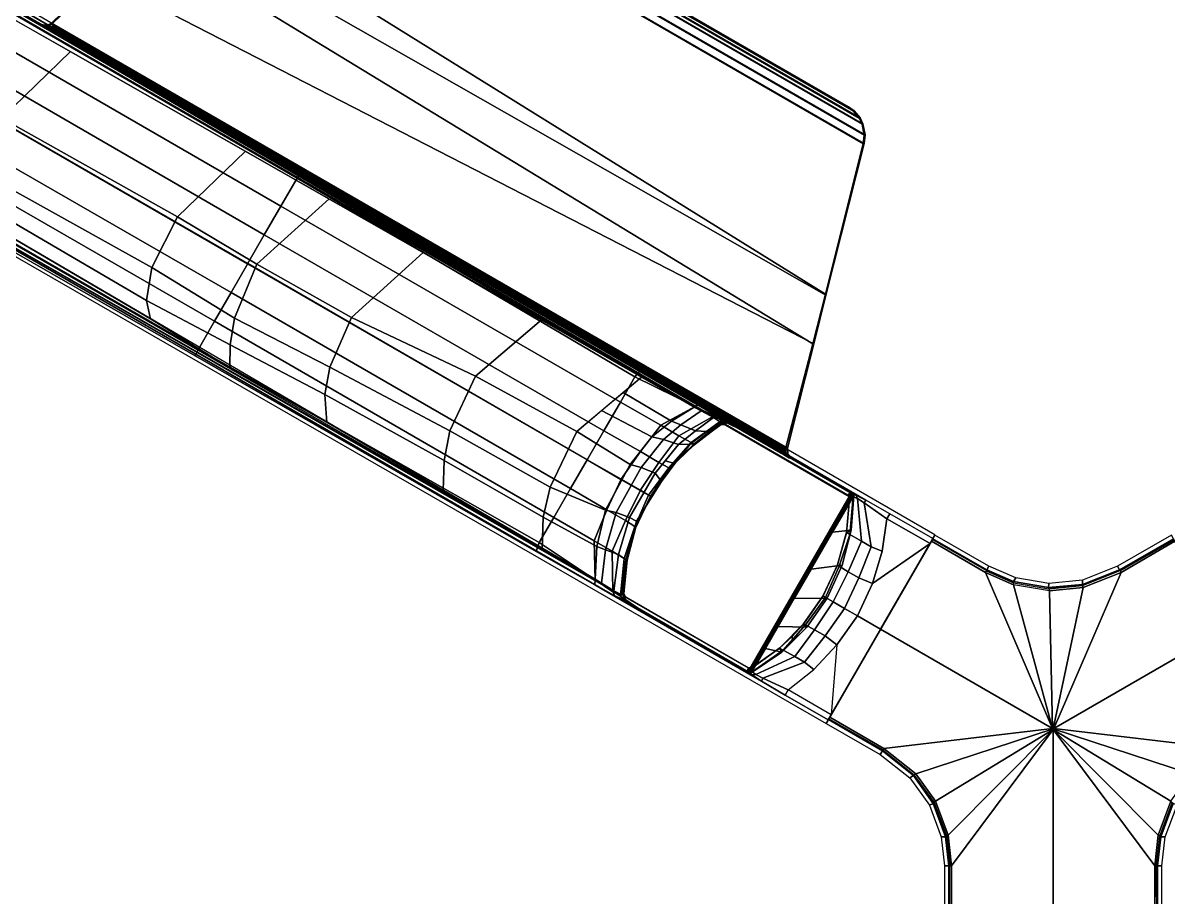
# Model space of a CAD drawing. Header units: millimetres. Extents: x 22804 to 54168, y 19058 to 39187.
# Drawn here: x 47854.3 to 48073.3, y 26272.2 to 26439.3 of the extents above; entities that cross this region are included whole.
import ezdxf

# ---------------------------------------------------------------- set-up
doc = ezdxf.new("R2010")
doc.units = ezdxf.units.MM
doc.header["$LTSCALE"] = 20
for name, color, linetype in [('Furniture', 31, 'Continuous'), ('TABLE-BASE', 6, 'Continuous'), ('TABLE-TOPVEN', 6, 'Continuous')]:
    doc.layers.add(name, color=color, linetype=linetype)

# ---------------------------------------------------------------- blocks, each defined once
blk = doc.blocks.new('table')
at = {"layer": 'TABLE-BASE', "color": 4}
for p, q in [((-42.1494, 9.5598, 25.958), (-42.1529, 9.5501, 25.958)), ((-42.1529, 9.5501, 25.958), (-42.1529, 9.5393, 25.958)), ((-42.1529, 9.5393, 25.958), (-42.1495, 9.5254, 25.958))]:
    blk.add_line(p, q, dxfattribs=at)
for points in [[(-39.7041, 13.2956, 3.9329), (-39.9386, 13.7019, 3.9329), (-40.601, 13.3195, 4.0515), (-39.8533, 12.0245, 4.0515)], [(-40.601, 13.3195, 4.0515), (-41.2633, 12.9371, 3.9329), (-41.0287, 12.5309, 3.9329), (-39.8533, 12.0245, 4.0515)], [(-39.5137, 13.055, 3.9302), (-39.7041, 13.2956, 3.9329), (-39.8533, 12.0245, 4.0515), (-39.851, 12.0205, 4.0515)], [(-39.8463, 12.0205, 4.0515), (-39.3074, 12.9069, 3.9287), (-39.5137, 13.055, 3.9302), (-39.851, 12.0205, 4.0515)], [(-41.2745, 12.9306, 3.9225), (-41.2814, 12.9266, 3.9054), (-41.0467, 12.5201, 3.9054), (-41.0399, 12.5243, 3.9238)], [(-41.2633, 12.9371, 3.9329), (-41.2745, 12.9306, 3.9225), (-41.0399, 12.5243, 3.9238), (-41.0287, 12.5309, 3.9329)], [(-39.0381, 12.8303, 3.9033), (-39.0398, 12.8634, 2.988), (-39.2759, 12.9522, 2.988), (-39.2899, 12.9235, 3.9006)], [(-41.2814, 12.9266, 3.9054), (-41.3092, 12.9106, 2.988), (-41.0745, 12.5041, 2.988), (-41.0467, 12.5201, 3.9054)], [(-39.0511, 12.8104, 3.9311), (-39.0511, 12.8104, 3.9311), (-39.3074, 12.9069, 3.9287), (-39.8463, 12.0205, 4.0515)], [(-39.0511, 12.8104, 3.9311), (-39.0428, 12.8218, 3.9225), (-39.2959, 12.9168, 3.9114), (-39.3074, 12.9069, 3.9287)], [(-39.0428, 12.8218, 3.9225), (-39.0381, 12.8303, 3.9033), (-39.2899, 12.9235, 3.9006), (-39.2959, 12.9168, 3.9114)], [(-38.8204, 12.8062, 3.9054), (-38.8204, 12.8382, 2.988), (-39.0398, 12.8634, 2.988), (-39.0381, 12.8303, 3.9033)], [(-39.8463, 12.0205, 4.0515), (-38.8201, 12.7852, 3.9329), (-39.0511, 12.8104, 3.9311), (-39.8463, 12.0205, 4.0515)], [(-38.351, 12.0205, 4.0515), (-38.351, 12.7853, 3.9329), (-38.8201, 12.7852, 3.9329), (-39.8463, 12.0205, 4.0515)], [(-38.8201, 12.7852, 3.9329), (-38.8202, 12.7982, 3.9238), (-39.0428, 12.8218, 3.9225), (-39.0511, 12.8104, 3.9311)], [(-38.8202, 12.7982, 3.9238), (-38.8204, 12.8062, 3.9054), (-39.0381, 12.8303, 3.9033), (-39.0428, 12.8218, 3.9225)], [(-38.351, 12.8062, 3.9054), (-38.351, 12.8382, 2.988), (-38.8204, 12.8382, 2.988), (-38.8204, 12.8062, 3.9054)], [(-38.351, 12.8001, 3.9225), (-38.351, 12.8062, 3.9054), (-38.8204, 12.8062, 3.9054), (-38.8202, 12.7982, 3.9238)], [(-38.351, 12.7853, 3.9329), (-38.351, 12.8001, 3.9225), (-38.8202, 12.7982, 3.9238), (-38.8201, 12.7852, 3.9329)], [(-41.0467, 12.5203, 3.9054), (-41.0744, 12.5042, 2.988), (-40.9704, 12.2414, 2.988), (-40.9378, 12.2422, 3.9021)], [(-41.0415, 12.5235, 3.9225), (-41.0467, 12.5203, 3.9054), (-40.9378, 12.2422, 3.9021), (-40.9301, 12.2421, 3.9212)], [(-41.0287, 12.531, 3.9329), (-41.0415, 12.5235, 3.9225), (-40.9301, 12.2421, 3.9212), (-40.9155, 12.2458, 3.9302)], [(-39.851, 12.0205, 4.0515), (-39.8533, 12.0245, 4.0515), (-41.0287, 12.531, 3.9329), (-40.9155, 12.2458, 3.9302)], [(-40.9378, 12.2422, 3.9021), (-40.9704, 12.2414, 2.988), (-40.9454, 11.9885, 2.988), (-40.9136, 11.9862, 3.9006)], [(-40.9301, 12.2421, 3.9212), (-40.9378, 12.2422, 3.9021), (-40.9136, 11.9862, 3.9006), (-40.9047, 11.9881, 3.9114)], [(-40.9155, 12.2458, 3.9302), (-40.9301, 12.2421, 3.9212), (-40.9047, 11.9881, 3.9114), (-40.8904, 11.9931, 3.9287)], [(-39.851, 12.0205, 4.0515), (-40.9155, 12.2458, 3.9302), (-40.8904, 11.9931, 3.9287), (-39.8533, 12.0164, 4.0515)], [(-41.0287, 11.51, 3.9329), (-41.2633, 11.1038, 3.9329), (-40.601, 10.7214, 4.0515), (-39.8533, 12.0164, 4.0515)], [(-39.8533, 12.0164, 4.0515), (-40.9351, 11.7228, 3.9311), (-41.0288, 11.5102, 3.9329), (-39.8533, 12.0164, 4.0515)], [(-40.9136, 11.9862, 3.9006), (-40.9454, 11.9885, 2.988), (-40.9866, 11.7396, 2.988), (-40.9588, 11.7216, 3.9033)], [(-40.9047, 11.9881, 3.9114), (-40.9136, 11.9862, 3.9006), (-40.9588, 11.7216, 3.9033), (-40.9491, 11.7214, 3.9225)], [(-39.8533, 12.0164, 4.0515), (-40.8904, 11.9931, 3.9287), (-40.9351, 11.7228, 3.9311)], [(-40.601, 10.7214, 4.0515), (-39.9386, 10.339, 3.9329), (-39.7041, 10.7453, 3.9329), (-39.8533, 12.0164, 4.0515)], [(-39.851, 12.0205, 4.0515), (-39.8533, 12.0164, 4.0515), (-39.7043, 10.7453, 3.9329), (-39.5139, 10.9859, 3.9302)], [(-39.851, 12.0205, 4.0515), (-39.5139, 10.9859, 3.9302), (-39.3075, 11.134, 3.9287), (-39.8463, 12.0205, 4.0515)], [(-39.8463, 12.0205, 4.0515), (-39.0512, 11.2304, 3.9311), (-38.8202, 11.2556, 3.9329), (-39.8463, 12.0205, 4.0515)], [(-39.8463, 12.0205, 4.0515), (-39.3075, 11.134, 3.9287), (-39.0512, 11.2304, 3.9311)], [(-38.8201, 11.2557, 3.9329), (-38.351, 11.2556, 3.9329), (-38.351, 12.0205, 4.0515), (-39.8463, 12.0205, 4.0515)], [(-40.9588, 11.7216, 3.9033), (-40.9866, 11.7396, 2.988), (-41.0745, 11.537, 2.988), (-41.0468, 11.521, 3.9054)], [(-40.9491, 11.7214, 3.9225), (-40.9588, 11.7216, 3.9033), (-41.0468, 11.521, 3.9054), (-41.04, 11.5168, 3.9238)], [(-40.9351, 11.7228, 3.9311), (-40.9491, 11.7214, 3.9225), (-41.04, 11.5168, 3.9238), (-41.0288, 11.5102, 3.9329)], [(-41.0467, 11.5208, 3.9054), (-41.0745, 11.5368, 2.988), (-41.3092, 11.1303, 2.988), (-41.2814, 11.1143, 3.9054)], [(-41.0415, 11.5176, 3.9225), (-41.0467, 11.5208, 3.9054), (-41.2814, 11.1143, 3.9054), (-41.2762, 11.1112, 3.9225)], [(-41.0287, 11.51, 3.9329), (-41.0415, 11.5176, 3.9225), (-41.2762, 11.1112, 3.9225), (-41.2633, 11.1038, 3.9329)], [(-39.3075, 11.134, 3.9287), (-39.296, 11.1241, 3.9114), (-39.0429, 11.219, 3.9225), (-39.0512, 11.2304, 3.9311)], [(-39.296, 11.1241, 3.9114), (-39.29, 11.1173, 3.9006), (-39.0382, 11.2105, 3.9033), (-39.0429, 11.219, 3.9225)], [(-39.29, 11.1173, 3.9006), (-39.276, 11.0886, 2.988), (-39.0399, 11.1774, 2.988), (-39.0382, 11.2105, 3.9033)], [(-39.0512, 11.2304, 3.9311), (-39.0429, 11.219, 3.9225), (-38.8203, 11.2426, 3.9238), (-38.8202, 11.2556, 3.9329)], [(-39.0429, 11.219, 3.9225), (-39.0382, 11.2105, 3.9033), (-38.8205, 11.2346, 3.9054), (-38.8203, 11.2426, 3.9238)], [(-39.0382, 11.2105, 3.9033), (-39.0399, 11.1774, 2.988), (-38.8205, 11.2025, 2.988), (-38.8205, 11.2346, 3.9054)], [(-38.8202, 11.2408, 3.9225), (-38.8204, 11.2347, 3.9054), (-38.351, 11.2347, 3.9054), (-38.351, 11.2408, 3.9225)], [(-38.8204, 11.2347, 3.9054), (-38.8204, 11.2027, 2.988), (-38.351, 11.2027, 2.988), (-38.351, 11.2347, 3.9054)], [(-38.8201, 11.2557, 3.9329), (-38.8202, 11.2408, 3.9225), (-38.351, 11.2408, 3.9225), (-38.351, 11.2556, 3.9329)], [(-41.2814, 11.1143, 3.9054), (-41.3092, 11.1303, 2.988), (-39.8928, 10.3125, 2.988), (-39.9205, 10.3286, 3.9054)], [(-39.5139, 10.9859, 3.9302), (-39.5034, 10.9751, 3.9212), (-39.296, 11.1241, 3.9114), (-39.3075, 11.134, 3.9287)], [(-39.5034, 10.9751, 3.9212), (-39.4996, 10.9683, 3.9021), (-39.29, 11.1173, 3.9006), (-39.296, 11.1241, 3.9114)], [(-41.2452, 11.0934, 3.9392), (-41.2831, 11.1153, 3.8821), (-41.4702, 10.7912, 3.8821), (-41.4323, 10.7694, 3.9391)], [(-41.2452, 11.0934, 3.9392), (-41.4323, 10.7694, 3.9391), (-41.1877, 10.7337, 3.9902), (-40.9452, 10.6594, 4.022)], [(-41.2762, 11.1112, 3.9225), (-41.2814, 11.1143, 3.9054), (-39.9205, 10.3286, 3.9054), (-39.9274, 10.3325, 3.9225)], [(-41.2633, 11.1038, 3.9329), (-41.2762, 11.1112, 3.9225), (-39.9274, 10.3325, 3.9225), (-39.9386, 10.339, 3.9329)], [(-40.601, 10.7214, 4.0515), (-41.2633, 11.1038, 3.9329), (-40.5859, 10.7127, 3.9329), (-40.601, 10.7214, 4.0515)], [(-40.7014, 10.5475, 4.0395), (-40.601, 10.7214, 3.9326), (-41.2452, 11.0934, 3.9392), (-40.9452, 10.6594, 4.022)], [(-39.4996, 10.9683, 3.9021), (-39.4826, 10.9405, 2.988), (-39.276, 11.0886, 2.988), (-39.29, 11.1173, 3.9006)], [(-39.7043, 10.7453, 3.9329), (-39.6913, 10.738, 3.9225), (-39.5034, 10.9751, 3.9212), (-39.5139, 10.9859, 3.9302)], [(-39.6913, 10.738, 3.9225), (-39.686, 10.7351, 3.9054), (-39.4996, 10.9683, 3.9021), (-39.5034, 10.9751, 3.9212)], [(-39.686, 10.7351, 3.9054), (-39.6582, 10.719, 2.988), (-39.4826, 10.9405, 2.988), (-39.4996, 10.9683, 3.9021)], [(-41.5524, 10.5986, 3.999), (-41.4323, 10.7694, 3.9391), (-41.4702, 10.7912, 3.8821), (-41.5714, 10.6114, 3.9476)], [(-41.2216, 10.6508, 4.0744), (-41.1877, 10.7337, 3.9902), (-41.4323, 10.7694, 3.9391), (-41.5524, 10.5986, 3.999)], [(-40.9887, 10.5566, 4.1015), (-40.9452, 10.6594, 4.022), (-41.1877, 10.7337, 3.9902), (-41.2216, 10.6508, 4.0744)], [(-40.601, 10.7214, 3.9326), (-40.7014, 10.5475, 4.0395), (-40.4825, 10.3923, 4.022), (-39.9567, 10.3495, 3.9392)], [(-40.601, 10.7214, 4.0515), (-40.5859, 10.7127, 3.9329), (-39.9386, 10.339, 3.9329), (-40.0375, 10.3961, 3.9506)], [(-39.9386, 10.339, 3.9329), (-39.9274, 10.3325, 3.9225), (-39.6928, 10.7389, 3.9238), (-39.7041, 10.7453, 3.9329)], [(-39.9274, 10.3325, 3.9225), (-39.9205, 10.3286, 3.9054), (-39.6858, 10.7351, 3.9054), (-39.6928, 10.7389, 3.9238)], [(-39.9205, 10.3286, 3.9054), (-39.8928, 10.3125, 2.988), (-39.658, 10.7191, 2.988), (-39.6858, 10.7351, 3.9054)], [(-44.3212, 10.6049, 27.324), (-44.4039, 10.589, 27.324), (-46.8737, 6.3113, 27.324), (-46.8461, 6.2317, 27.324)], [(-46.8064, 6.1779, 27.324), (-44.2548, 10.5974, 27.324), (-44.3212, 10.6049, 27.324), (-46.8461, 6.2317, 27.324)], [(-44.3187, 10.599, 27.0268), (-44.4014, 10.583, 27.0268), (-44.4039, 10.589, 27.324), (-44.3212, 10.6049, 27.324)], [(-44.2523, 10.5914, 27.0268), (-44.3187, 10.599, 27.0268), (-44.3212, 10.6049, 27.324), (-44.2548, 10.5974, 27.324)], [(-41.5714, 10.6114, 3.9476), (-42.2968, 9.3573, 3.9158), (-42.2079, 9.5023, 4.0428), (-41.6105, 10.5344, 4.0784)], [(-41.5836, 10.5476, 4.0852), (-41.5524, 10.5986, 3.999), (-41.5714, 10.6114, 3.9476), (-41.6105, 10.5344, 4.0784)], [(-41.2631, 10.5768, 4.1825), (-41.2216, 10.6508, 4.0744), (-41.5524, 10.5986, 3.999), (-41.5836, 10.5476, 4.0852)], [(-41.0337, 10.4768, 4.2037), (-40.9887, 10.5566, 4.1015), (-41.2216, 10.6508, 4.0744), (-41.2631, 10.5768, 4.1825)], [(-40.7014, 10.5475, 4.0395), (-40.9452, 10.6594, 4.022), (-40.9887, 10.5566, 4.1015), (-40.758, 10.4494, 4.1169)], [(-46.8737, 6.3113, 27.324), (-44.4039, 10.589, 27.324), (-44.4492, 10.5665, 27.324), (-46.8768, 6.3617, 27.324)], [(-44.4492, 10.5665, 27.324), (-44.5013, 10.5227, 27.324), (-46.8649, 6.4288, 27.324), (-46.8768, 6.3617, 27.324)], [(-46.8672, 6.3121, 27.0268), (-46.8704, 6.3625, 27.0268), (-44.4466, 10.5605, 27.0268), (-44.4014, 10.583, 27.0268)], [(-44.4466, 10.5605, 27.0268), (-46.8704, 6.3625, 27.0268), (-46.8585, 6.4296, 27.0268), (-44.4988, 10.5167, 27.0268)], [(-44.3187, 10.599, 27.0268), (-46.8397, 6.2325, 27.0268), (-46.8672, 6.3121, 27.0268), (-44.4014, 10.583, 27.0268)], [(-46.8649, 6.4288, 27.324), (-44.5013, 10.5227, 27.324), (-44.5324, 10.48, 27.324), (-46.8435, 6.477, 27.324)], [(-46.8585, 6.4296, 27.0268), (-46.8371, 6.4778, 27.0268), (-44.5298, 10.474, 27.0268), (-44.4988, 10.5167, 27.0268)], [(-46.8, 6.1787, 27.0268), (-46.8397, 6.2325, 27.0268), (-44.3187, 10.599, 27.0268), (-44.2523, 10.5914, 27.0268)], [(-43.1151, 10.3102, 27.324), (-44.2548, 10.5974, 27.324), (-46.8064, 6.1779, 27.324), (-45.9638, 5.3098, 27.324)], [(-43.1228, 10.3068, 27.0268), (-46.121, 5.4796, 27.0137), (-46.8, 6.1787, 27.0268), (-44.2523, 10.5914, 27.0268)], [(-44.4988, 10.5167, 27.0268), (-44.5298, 10.474, 27.0268), (-44.5324, 10.48, 27.324), (-44.5013, 10.5227, 27.324)], [(-44.4466, 10.5605, 27.0268), (-44.4988, 10.5167, 27.0268), (-44.5013, 10.5227, 27.324), (-44.4492, 10.5665, 27.324)], [(-44.4014, 10.583, 27.0268), (-44.4466, 10.5605, 27.0268), (-44.4492, 10.5665, 27.324), (-44.4039, 10.589, 27.324)], [(-43.1228, 10.3068, 27.0268), (-44.2523, 10.5914, 27.0268), (-44.2548, 10.5974, 27.324), (-43.1151, 10.3102, 27.324)], [(-41.6239, 10.4997, 4.2437), (-41.6105, 10.5344, 4.0784), (-42.2079, 9.5023, 4.0428), (-42.1705, 9.553, 4.2437)], [(-40.2682, 9.7359, 27.3241), (-41.6191, 10.5158, 27.324), (-41.6268, 10.5104, 27.324), (-40.2691, 9.7265, 27.3241)], [(-41.6191, 10.5158, 27.324), (-41.5928, 10.487, 25.294), (-41.606, 10.4778, 25.294), (-41.6268, 10.5104, 27.324)], [(-41.5836, 10.5476, 4.0852), (-41.6105, 10.5344, 4.0784), (-41.6239, 10.4997, 4.2437), (-41.5979, 10.5147, 4.2437)], [(-41.5826, 10.4887, 4.988), (-41.5979, 10.5147, 4.2437), (-41.6239, 10.4997, 4.2437), (-41.6089, 10.4737, 4.988)], [(-40.2719, 9.7485, 27.324), (-41.6063, 10.5189, 27.324), (-41.6191, 10.5158, 27.324), (-40.2682, 9.7359, 27.3241)], [(-41.6063, 10.5189, 27.324), (-41.5825, 10.4887, 25.294), (-41.5928, 10.487, 25.294), (-41.6191, 10.5158, 27.324)], [(-41.6063, 10.5189, 27.324), (-41.3313, 10.3601, 27.324), (-41.3464, 10.5004, 27.324), (-41.6063, 10.5189, 27.324)], [(-41.3464, 10.5004, 27.324), (-41.327, 10.4637, 25.294), (-41.5825, 10.4887, 25.294), (-41.6063, 10.5189, 27.324)], [(-41.3144, 10.4907, 4.3203), (-41.2631, 10.5768, 4.1825), (-41.5836, 10.5476, 4.0852), (-41.5979, 10.5147, 4.2437)], [(-41.3313, 10.4645, 4.988), (-41.3144, 10.4907, 4.3203), (-41.5979, 10.5147, 4.2437), (-41.5826, 10.4887, 4.988)], [(-41.0742, 10.4095, 4.3331), (-41.0337, 10.4768, 4.2037), (-41.2631, 10.5768, 4.1825), (-41.3144, 10.4907, 4.3203)], [(-40.758, 10.4494, 4.1169), (-40.9887, 10.5566, 4.1015), (-41.0337, 10.4768, 4.2037), (-40.8067, 10.3651, 4.2161)], [(-40.758, 10.4494, 4.1169), (-40.5499, 10.3032, 4.1015), (-40.4825, 10.3923, 4.022), (-40.7014, 10.5475, 4.0395)], [(-44.5298, 10.474, 27.0268), (-46.8371, 6.4778, 27.0268), (-46.8435, 6.477, 27.324), (-44.5324, 10.48, 27.324)], [(-44.3128, 2.7203, 27.324), (-40.2722, 9.7189, 27.3241), (-41.6318, 10.5039, 27.3241), (-45.6725, 3.5053, 27.324)], [(-41.6239, 10.4997, 4.2437), (-42.1705, 9.553, 4.2437), (-42.1404, 9.5531, 4.988), (-41.6089, 10.4737, 4.988)], [(-41.5982, 10.485, 4.988), (-42.1449, 9.5382, 4.988), (-42.1429, 9.5488, 4.988), (-41.6061, 10.4784, 4.988)], [(-42.1409, 9.5532, 4.988), (-41.6093, 10.4739, 4.988), (-41.6061, 10.4784, 4.988), (-42.1429, 9.5488, 4.988)], [(-41.6093, 10.4739, 4.988), (-42.1409, 9.5532, 4.988), (-42.1405, 9.5529, 25.294), (-41.6089, 10.4737, 25.294)], [(-40.2722, 9.7189, 27.3241), (-40.2691, 9.7265, 27.3241), (-41.6268, 10.5104, 27.324), (-41.6318, 10.5039, 27.324)], [(-41.6268, 10.5104, 27.324), (-41.606, 10.4778, 25.294), (-41.6089, 10.4737, 25.294), (-41.6318, 10.5039, 27.324)], [(-41.6061, 10.4784, 4.988), (-41.6093, 10.4739, 4.988), (-41.6089, 10.4737, 25.294), (-41.606, 10.4778, 25.294)], [(-41.5982, 10.485, 4.988), (-41.6061, 10.4784, 4.988), (-41.606, 10.4778, 25.294), (-41.5928, 10.487, 25.294)], [(-41.5829, 10.4889, 4.988), (-41.5982, 10.485, 4.988), (-41.5928, 10.487, 25.294), (-41.5825, 10.4887, 25.294)], [(-41.327, 10.4637, 25.294), (-41.3317, 10.4647, 4.988), (-41.5829, 10.4889, 4.988), (-41.5825, 10.4887, 25.294)], [(-41.3313, 10.3601, 27.324), (-41.0525, 10.1991, 27.324), (-41.0833, 10.4335, 27.324), (-41.3464, 10.5004, 27.324)], [(-41.0833, 10.4335, 27.324), (-41.0779, 10.3949, 25.294), (-41.327, 10.4637, 25.294), (-41.3464, 10.5004, 27.324)], [(-41.0779, 10.3949, 25.294), (-41.085, 10.3977, 4.988), (-41.3317, 10.4647, 4.988), (-41.327, 10.4637, 25.294)], [(-41.0847, 10.3975, 4.988), (-41.0742, 10.4095, 4.3331), (-41.3144, 10.4907, 4.3203), (-41.3313, 10.4645, 4.988)], [(-41.0525, 10.1991, 27.324), (-40.8316, 10.0716, 27.324), (-40.8337, 10.3187, 27.324), (-41.0833, 10.4335, 27.324)], [(-40.8337, 10.3187, 27.324), (-40.8502, 10.2879, 25.294), (-41.0779, 10.3949, 25.294), (-41.0833, 10.4335, 27.324)], [(-40.8067, 10.3651, 4.2161), (-41.0337, 10.4768, 4.2037), (-41.0742, 10.4095, 4.3331), (-40.8397, 10.308, 4.3405)], [(-40.8067, 10.3651, 4.2161), (-40.5964, 10.2244, 4.2037), (-40.5499, 10.3032, 4.1015), (-40.758, 10.4494, 4.1169)], [(-41.0779, 10.3949, 25.294), (-40.8502, 10.2879, 25.294), (-40.8514, 10.2885, 4.988), (-41.085, 10.3977, 4.988)], [(-40.8397, 10.308, 4.3405), (-41.0742, 10.4095, 4.3331), (-41.0847, 10.3975, 4.988), (-40.851, 10.2883, 4.988)], [(-40.8397, 10.308, 4.3405), (-40.6345, 10.1557, 4.3331), (-40.5964, 10.2244, 4.2037), (-40.8067, 10.3651, 4.2161)], [(-40.3518, 10.1486, 4.0744), (-40.297, 10.2194, 3.9902), (-40.4825, 10.3923, 4.022), (-40.5499, 10.3032, 4.1015)], [(-40.1438, 10.0254, 3.9391), (-40.297, 10.2194, 3.9902), (-40.4825, 10.3923, 4.022), (-39.9567, 10.3495, 3.9392)], [(-40.1438, 10.0254, 3.9391), (-40.1059, 10.0035, 3.8821), (-39.9188, 10.3276, 3.8821), (-39.9567, 10.3495, 3.9392)], [(-42.7486, 10.2112, 26.9551), (-45.8186, 5.1681, 27.0079), (-46.121, 5.4796, 27.0137), (-43.1228, 10.3068, 27.0268)], [(-42.7486, 10.2178, 27.324), (-43.1151, 10.3102, 27.324), (-45.9638, 5.3098, 27.324), (-45.512, 4.8443, 27.324)], [(-42.7486, 10.2112, 26.9551), (-43.1228, 10.3068, 27.0268), (-43.1151, 10.3102, 27.324), (-42.7486, 10.2178, 27.324)], [(-40.64, 10.1407, 4.988), (-40.8514, 10.2885, 4.988), (-40.8517, 10.2887, 25.294), (-40.6452, 10.1451, 25.294)], [(-40.851, 10.2883, 4.988), (-40.6397, 10.1405, 4.988), (-40.6345, 10.1557, 4.3331), (-40.8397, 10.308, 4.3405)], [(-40.6153, 10.1655, 27.324), (-40.635, 10.137, 25.294), (-40.8502, 10.2879, 25.294), (-40.8337, 10.3187, 27.324)], [(-40.8316, 10.0716, 27.324), (-40.6211, 9.9501, 27.324), (-40.6153, 10.1655, 27.324), (-40.8337, 10.3187, 27.324)], [(-40.3952, 10.0757, 4.1825), (-40.3518, 10.1486, 4.0744), (-40.5499, 10.3032, 4.1015), (-40.5964, 10.2244, 4.2037)], [(-41.9578, 10.006, 26.6301), (-45.1536, 4.4833, 26.9951), (-45.8186, 5.1681, 27.0079), (-42.7486, 10.2112, 26.9551)], [(-41.9637, 10.02, 27.324), (-42.7486, 10.2178, 27.324), (-45.512, 4.8443, 27.324), (-45.1608, 4.4824, 27.324)], [(-41.9578, 10.006, 26.6301), (-42.7486, 10.2112, 26.9551), (-42.7486, 10.2178, 27.324), (-41.9637, 10.02, 27.324)], [(-40.4441, 9.9882, 4.3203), (-40.3952, 10.0757, 4.1825), (-40.5964, 10.2244, 4.2037), (-40.6345, 10.1557, 4.3331)], [(-40.2316, 9.8361, 3.999), (-40.1438, 10.0254, 3.9391), (-40.297, 10.2194, 3.9902), (-40.3518, 10.1486, 4.0744)], [(-40.4611, 9.9638, 25.294), (-40.4586, 9.9607, 4.988), (-40.64, 10.1407, 4.988), (-40.6452, 10.1451, 25.294)], [(-40.4583, 9.9605, 4.988), (-40.4441, 9.9882, 4.3203), (-40.6345, 10.1557, 4.3331), (-40.6397, 10.1405, 4.988)], [(-40.5128, 10.0622, 27.324), (-40.5462, 10.0562, 25.294), (-40.635, 10.137, 25.294), (-40.6153, 10.1655, 27.324)], [(-40.6211, 9.9501, 27.324), (-40.4563, 9.8549, 27.324), (-40.4283, 9.977, 27.324), (-40.6153, 10.1655, 27.324)], [(-40.2601, 9.7835, 4.0852), (-40.2316, 9.8361, 3.999), (-40.3518, 10.1486, 4.0744), (-40.3952, 10.0757, 4.1825)], [(-45.1608, 4.4824, 27.324), (-45.1438, 4.4479, 27.324), (-41.9215, 10.0242, 27.324), (-41.9637, 10.02, 27.324)], [(-45.1457, 4.5, 26.9791), (-45.1536, 4.4833, 26.9951), (-41.9578, 10.006, 26.6301), (-41.9653, 9.9959, 26.6155)], [(-45.1438, 4.4479, 27.324), (-45.1515, 4.4077, 27.324), (-41.8943, 10.0493, 27.324), (-41.9215, 10.0242, 27.324)], [(-41.9578, 10.006, 26.6301), (-41.9156, 10.0102, 26.6301), (-41.9572, 9.9911, 26.6125), (-41.9653, 9.9959, 26.6155)], [(-41.9578, 10.006, 26.6301), (-41.9637, 10.02, 27.324), (-41.9215, 10.0242, 27.324), (-41.9156, 10.0102, 26.6301)], [(-41.9572, 9.9911, 26.6125), (-41.9572, 9.9911, 26.6125), (-41.9156, 10.0102, 26.6301), (-41.9419, 9.9814, 26.6011)], [(-41.9419, 9.9814, 26.6011), (-41.9419, 9.9814, 26.6011), (-41.9156, 10.0102, 26.6301), (-41.9343, 9.9763, 26.5909)], [(-41.9343, 9.9763, 26.5909), (-41.9343, 9.9763, 26.5909), (-41.9156, 10.0102, 26.6301), (-41.9298, 9.9731, 26.5817)], [(-41.9156, 10.0102, 26.6301), (-41.8884, 10.0354, 26.6301), (-41.9269, 9.9708, 26.5718), (-41.9298, 9.9731, 26.5817)], [(-41.9075, 10.0033, 26.6012), (-41.902, 10.0096, 26.5697), (-41.9253, 9.9688, 26.5559), (-41.9269, 9.9708, 26.5718)], [(-41.8943, 10.0493, 27.324), (-41.8884, 10.0354, 26.6301), (-41.9156, 10.0102, 26.6301), (-41.9215, 10.0242, 27.324)], [(-41.902, 10.0096, 26.5697), (-41.9075, 10.0033, 26.6012), (-41.8884, 10.0354, 26.6301), (-41.8897, 10.0323, 26.6077)], [(-40.4283, 9.977, 27.324), (-40.4572, 9.9603, 25.294), (-40.5462, 10.0562, 25.294), (-40.5128, 10.0622, 27.324)], [(-40.2815, 9.7546, 4.2437), (-40.2601, 9.7835, 4.0852), (-40.3952, 10.0757, 4.1825), (-40.4441, 9.9882, 4.3203)], [(-40.211, 9.8261, 3.9476), (-40.1059, 10.0035, 3.8821), (-40.1438, 10.0254, 3.9391), (-40.2316, 9.8361, 3.999)], [(-45.1376, 4.4952, 26.9761), (-45.1457, 4.5, 26.9791), (-41.9653, 9.9959, 26.6155), (-41.9572, 9.9911, 26.6125)], [(-45.1325, 4.4919, 26.9732), (-45.1376, 4.4952, 26.9761), (-41.9572, 9.9911, 26.6125), (-41.9521, 9.9878, 26.6096)], [(-45.1223, 4.4855, 26.9647), (-45.1325, 4.4919, 26.9732), (-41.9521, 9.9878, 26.6096), (-41.9419, 9.9814, 26.6011)], [(-45.1146, 4.4804, 26.9544), (-45.1223, 4.4855, 26.9647), (-41.9419, 9.9814, 26.6011), (-41.9343, 9.9763, 26.5909)], [(-45.1102, 4.4773, 26.9452), (-45.1146, 4.4804, 26.9544), (-41.9343, 9.9763, 26.5909), (-41.9298, 9.9731, 26.5817)], [(-45.1073, 4.4749, 26.9354), (-45.1102, 4.4773, 26.9452), (-41.9298, 9.9731, 26.5817), (-41.9269, 9.9708, 26.5718)], [(-45.1057, 4.4729, 26.9194), (-45.1073, 4.4749, 26.9354), (-41.9269, 9.9708, 26.5718), (-41.9253, 9.9688, 26.5559)], [(-40.3116, 9.7549, 25.294), (-40.3121, 9.7552, 4.988), (-40.4586, 9.9607, 4.988), (-40.4611, 9.9638, 25.294)], [(-40.3117, 9.755, 4.988), (-40.2815, 9.7546, 4.2437), (-40.4441, 9.9882, 4.3203), (-40.4583, 9.9605, 4.988)], [(-40.2719, 9.7485, 27.324), (-40.31, 9.754, 25.294), (-40.4572, 9.9603, 25.294), (-40.4283, 9.977, 27.324)], [(-40.4563, 9.8549, 27.324), (-40.2719, 9.7485, 27.324), (-40.4283, 9.977, 27.324), (-40.4563, 9.8549, 27.324)], [(-40.2581, 9.7536, 4.0784), (-40.8533, 8.7203, 4.0428), (-40.9345, 8.5708, 3.9158), (-40.211, 9.8261, 3.9476)], [(-40.2581, 9.7536, 4.0784), (-40.211, 9.8261, 3.9476), (-40.2316, 9.8361, 3.999), (-40.2601, 9.7835, 4.0852)], [(-45.6725, 3.5053, 27.324), (-42.0428, 9.792, 27.324), (-42.2107, 9.4441, 26.5054), (-45.6606, 3.5149, 27.008)], [(-40.8281, 8.778, 4.2437), (-40.8533, 8.7203, 4.0428), (-40.2581, 9.7536, 4.0784), (-40.2815, 9.7246, 4.2437)], [(-40.3116, 9.7549, 25.294), (-40.308, 9.7452, 25.294), (-40.3079, 9.74, 4.988), (-40.3121, 9.7552, 4.988)], [(-40.3115, 9.7247, 4.988), (-40.2815, 9.7246, 4.2437), (-40.2815, 9.7546, 4.2437), (-40.3117, 9.755, 4.988)], [(-40.2682, 9.7359, 27.3241), (-40.3062, 9.7438, 25.294), (-40.31, 9.754, 25.294), (-40.2719, 9.7485, 27.324)], [(-40.308, 9.7452, 25.294), (-40.3093, 9.7292, 25.294), (-40.3096, 9.7298, 4.988), (-40.3079, 9.74, 4.988)], [(-40.2691, 9.7265, 27.3241), (-40.3062, 9.7337, 25.294), (-40.3062, 9.7438, 25.294), (-40.2682, 9.7359, 27.3241)], [(-40.2815, 9.7546, 4.2437), (-40.2815, 9.7246, 4.2437), (-40.2581, 9.7536, 4.0784), (-40.2601, 9.7835, 4.0852)], [(-40.3115, 9.7246, 25.294), (-40.8431, 8.8039, 25.294), (-40.8435, 8.8041, 4.988), (-40.3119, 9.7249, 4.988)], [(-40.3115, 9.7247, 4.988), (-40.8431, 8.8039, 4.988), (-40.8281, 8.778, 4.2437), (-40.2815, 9.7246, 4.2437)], [(-40.3093, 9.7292, 25.294), (-40.3115, 9.7246, 25.294), (-40.3119, 9.7249, 4.988), (-40.3096, 9.7298, 4.988)], [(-40.2722, 9.7189, 27.3241), (-40.3098, 9.7237, 25.294), (-40.3062, 9.7337, 25.294), (-40.2691, 9.7265, 27.3241)], [(-42.2079, 9.5023, 4.0428), (-42.2968, 9.3573, 3.9158), (-42.2758, 9.3263, 3.9669), (-42.206, 9.4701, 4.064)], [(-42.2079, 9.5023, 4.0428), (-42.206, 9.4701, 4.064), (-42.1705, 9.523, 4.2437), (-42.1705, 9.553, 4.2437)], [(-42.1705, 9.523, 4.2437), (-42.206, 9.4701, 4.064), (-42.0569, 9.2019, 4.1825), (-42.0057, 9.2952, 4.3893)], [(-42.1929, 9.4644, 26.1465), (-42.1598, 9.5165, 26.0484), (-42.0889, 9.413, 25.9935), (-42.0939, 9.3283, 26.0737)], [(-42.1404, 9.5531, 4.988), (-42.1705, 9.553, 4.2437), (-42.1705, 9.523, 4.2437), (-42.1403, 9.5227, 4.988)], [(-42.1403, 9.5227, 4.988), (-42.1705, 9.523, 4.2437), (-42.0057, 9.2952, 4.3893), (-41.9938, 9.3172, 4.988)], [(-42.1494, 9.5598, 25.958), (-42.1494, 9.5598, 25.958), (-42.1529, 9.5501, 25.958), (-42.1598, 9.5165, 26.0482)], [(-42.1598, 9.5165, 26.0482), (-42.1529, 9.5501, 25.958), (-42.1529, 9.5393, 25.958)], [(-42.1598, 9.5165, 26.0482), (-42.1529, 9.5393, 25.958), (-42.1495, 9.5254, 25.958), (-42.1598, 9.5165, 26.0484)], [(-42.1598, 9.5165, 26.0484), (-42.1495, 9.5254, 25.958), (-42.103, 9.4534, 25.9238), (-42.0889, 9.413, 25.9935)], [(-42.1494, 9.5598, 25.958), (-42.1405, 9.5529, 25.294), (-42.144, 9.5432, 25.294), (-42.1529, 9.5501, 25.958)], [(-42.1529, 9.5501, 25.958), (-42.144, 9.5432, 25.294), (-42.144, 9.5325, 25.294), (-42.1529, 9.5393, 25.958)], [(-42.1529, 9.5393, 25.958), (-42.144, 9.5325, 25.294), (-42.1403, 9.5226, 25.294), (-42.1495, 9.5254, 25.958)], [(-42.1454, 9.5242, 25.663), (-41.9826, 9.3122, 25.5989), (-41.9965, 9.3181, 25.8546), (-42.1495, 9.5254, 25.958)], [(-42.1403, 9.5226, 25.294), (-41.9909, 9.3138, 25.294), (-41.9826, 9.3122, 25.5989), (-42.1454, 9.5242, 25.663)], [(-42.144, 9.5432, 25.294), (-42.1429, 9.5488, 4.988), (-42.1449, 9.5382, 4.988), (-42.144, 9.5325, 25.294)], [(-42.144, 9.5325, 25.294), (-42.1449, 9.5382, 4.988), (-42.1407, 9.5229, 4.988), (-42.1403, 9.5226, 25.294)], [(-42.1405, 9.5529, 25.294), (-42.1409, 9.5532, 4.988), (-42.1429, 9.5488, 4.988), (-42.144, 9.5432, 25.294)], [(-42.1403, 9.5226, 25.294), (-42.1407, 9.5229, 4.988), (-41.9941, 9.3174, 4.988), (-41.9909, 9.3138, 25.294)], [(-45.34, 4.0658, 26.9613), (-42.2107, 9.4441, 26.5054), (-42.2604, 9.341, 26.2628), (-45.3562, 4.0374, 26.8751)], [(-42.206, 9.4701, 4.064), (-42.2758, 9.3263, 3.9669), (-42.1351, 9.0685, 4.0511), (-42.0569, 9.2019, 4.1825)], [(-42.2444, 9.3704, 26.2035), (-42.1929, 9.4644, 26.1465), (-42.0939, 9.3283, 26.0737), (-42.1385, 9.2184, 26.1244)], [(-42.0889, 9.413, 25.9935), (-42.103, 9.4534, 25.9238), (-41.9965, 9.3181, 25.8546), (-41.9921, 9.2879, 25.9335)], [(-42.0939, 9.3283, 26.0737), (-42.0889, 9.413, 25.9935), (-41.9921, 9.2879, 25.9335), (-41.9895, 9.201, 26.0156)], [(-42.2604, 9.341, 26.2628), (-42.2659, 9.3296, 26.2362), (-45.3384, 4.0205, 26.8191), (-45.3562, 4.0374, 26.8751)], [(-45.3384, 4.0205, 26.8191), (-42.2659, 9.3296, 26.2362), (-42.2707, 9.3196, 26.2126), (-45.302, 3.997, 26.7966)], [(-42.5547, 8.919, 3.7936), (-42.4995, 8.8731, 3.8694), (-42.2758, 9.3263, 3.9669), (-42.2968, 9.3573, 3.9158)], [(-42.2758, 9.3263, 3.9669), (-42.4995, 8.8731, 3.8694), (-42.3095, 8.7633, 3.952), (-42.1351, 9.0685, 4.0511)], [(-42.3824, 8.7837, 26.2126), (-42.4972, 8.9219, 26.2562), (-42.2707, 9.3196, 26.2126), (-42.167, 9.1468, 26.1429)], [(-42.167, 9.1468, 26.1429), (-42.2707, 9.3196, 26.2126), (-42.2444, 9.3704, 26.2035), (-42.1385, 9.2184, 26.1244)], [(-42.1385, 9.2184, 26.1244), (-42.0939, 9.3283, 26.0737), (-41.9895, 9.201, 26.0156), (-42.0275, 9.0874, 26.0666)], [(-41.9938, 9.3172, 4.988), (-42.0057, 9.2952, 4.3893), (-41.8152, 9.1277, 4.4021), (-41.8123, 9.1371, 4.988)], [(-41.9921, 9.2879, 25.9335), (-41.9965, 9.3181, 25.8546), (-41.8513, 9.168, 25.7974), (-41.848, 9.1735, 25.9066)], [(-41.9826, 9.3122, 25.5989), (-41.8166, 9.1403, 25.5616), (-41.8513, 9.168, 25.7974), (-41.9965, 9.3181, 25.8546)], [(-41.9909, 9.3138, 25.294), (-41.9941, 9.3174, 4.988), (-41.8127, 9.1373, 4.988), (-41.8067, 9.1324, 25.294)], [(-41.9909, 9.3138, 25.294), (-41.8067, 9.1324, 25.294), (-41.8166, 9.1403, 25.5616), (-41.9826, 9.3122, 25.5989)], [(-42.0057, 9.2952, 4.3893), (-42.0569, 9.2019, 4.1825), (-41.8556, 9.0532, 4.2037), (-41.8152, 9.1277, 4.4021)], [(-41.9895, 9.201, 26.0156), (-41.9921, 9.2879, 25.9335), (-41.848, 9.1735, 25.9066), (-41.8689, 9.1012, 25.9897)], [(-42.0482, 9.0002, 26.095), (-42.2459, 8.6218, 26.1615), (-42.3824, 8.7837, 26.2126), (-42.167, 9.1468, 26.1429)], [(-42.0482, 9.0002, 26.095), (-42.167, 9.1468, 26.1429), (-42.1385, 9.2184, 26.1244), (-42.0275, 9.0874, 26.0666)], [(-42.0569, 9.2019, 4.1825), (-42.1351, 9.0685, 4.0511), (-41.9371, 8.9139, 4.0783), (-41.8556, 9.0532, 4.2037)], [(-42.0275, 9.0874, 26.0666), (-41.9895, 9.201, 26.0156), (-41.7761, 9.0244, 25.9697), (-41.8179, 8.9197, 26.0265)], [(-41.8689, 9.1012, 25.9897), (-41.848, 9.1735, 25.9066), (-41.7119, 9.0714, 25.8863), (-41.7761, 9.0244, 25.9697)], [(-41.848, 9.1735, 25.9066), (-41.8513, 9.168, 25.7974), (-41.6815, 9.0427, 25.774), (-41.7119, 9.0714, 25.8863)], [(-41.8166, 9.1403, 25.5616), (-41.6339, 9.0153, 25.5553), (-41.6815, 9.0427, 25.774), (-41.8513, 9.168, 25.7974)], [(-41.8067, 9.1324, 25.294), (-41.6002, 8.9888, 25.294), (-41.6339, 9.0153, 25.5553), (-41.8166, 9.1403, 25.5616)], [(-41.601, 8.9893, 4.988), (-41.8123, 9.1371, 4.988), (-41.8152, 9.1277, 4.4021), (-41.6091, 8.9748, 4.4094)], [(-41.6002, 8.9888, 25.294), (-41.8067, 9.1324, 25.294), (-41.8127, 9.1373, 4.988), (-41.6014, 8.9895, 4.988)], [(-42.1351, 9.0685, 4.0511), (-42.3095, 8.7633, 3.952), (-42.0929, 8.6383, 3.9886), (-41.9371, 8.9139, 4.0783)], [(-41.8399, 8.8368, 26.0686), (-42.0482, 9.0002, 26.095), (-42.0275, 9.0874, 26.0666), (-41.8179, 8.9197, 26.0265)], [(-41.6438, 8.9117, 4.2161), (-41.8556, 9.0532, 4.2037), (-41.9371, 8.9139, 4.0783), (-41.728, 8.7671, 4.0936)], [(-41.6091, 8.9748, 4.4094), (-41.8152, 9.1277, 4.4021), (-41.8556, 9.0532, 4.2037), (-41.6438, 8.9117, 4.2161)], [(-41.7761, 9.0244, 25.9697), (-41.7119, 9.0714, 25.8863), (-41.4128, 8.8843, 25.874), (-41.4417, 8.8318, 25.9702)], [(-41.7119, 9.0714, 25.8863), (-41.6815, 9.0427, 25.774), (-41.3924, 8.8811, 25.7785), (-41.4128, 8.8843, 25.874)], [(-40.6832, 9.007, 27.324), (-44.3128, 2.7203, 27.324), (-44.3105, 2.7354, 27.008), (-40.9006, 8.6877, 26.5054)], [(-42.0877, 8.4343, 26.1023), (-42.2459, 8.6218, 26.1615), (-42.0482, 9.0002, 26.095), (-41.8399, 8.8368, 26.0686)], [(-41.8179, 8.9197, 26.0265), (-41.7761, 9.0244, 25.9697), (-41.4417, 8.8318, 25.9702), (-41.4794, 8.7308, 26.0322)], [(-41.6815, 9.0427, 25.774), (-41.6339, 9.0153, 25.5553), (-41.4669, 8.9236, 25.5655), (-41.5178, 8.9512, 25.7765)], [(-41.6468, 8.9134, 4.2161), (-41.4183, 8.8008, 4.2037), (-41.374, 8.873, 4.4021), (-41.6095, 8.9751, 4.4094)], [(-41.6339, 9.0153, 25.5553), (-41.6002, 8.9888, 25.294), (-41.362, 8.8778, 25.294), (-41.4669, 8.9236, 25.5655)], [(-41.6095, 8.9751, 4.4094), (-41.374, 8.873, 4.4021), (-41.3674, 8.8802, 4.988), (-41.601, 8.9893, 4.988)], [(-41.6014, 8.9895, 4.988), (-41.3677, 8.8804, 4.988), (-41.3741, 8.8826, 25.294), (-41.6017, 8.9897, 25.294)], [(-42.5547, 8.919, 3.7936), (-44.0406, 6.3608, 3.5733), (-43.9942, 6.3297, 3.6431), (-42.4995, 8.8731, 3.8694)], [(-42.0877, 8.4343, 26.1023), (-42.5041, 7.6724, 26.1831), (-42.9285, 8.1694, 26.3381), (-42.4972, 8.9219, 26.2562)], [(-41.728, 8.7671, 4.0936), (-41.9371, 8.9139, 4.0783), (-42.0929, 8.6383, 3.9886), (-41.8758, 8.513, 4.0097)], [(-41.4963, 8.6504, 26.0759), (-41.8399, 8.8368, 26.0686), (-41.8179, 8.9197, 26.0265), (-41.4794, 8.7308, 26.0322)], [(-41.7299, 8.7682, 4.0936), (-41.4983, 8.6605, 4.0783), (-41.4183, 8.8008, 4.2037), (-41.6468, 8.9134, 4.2161)], [(-41.4669, 8.9236, 25.5655), (-41.3469, 8.8697, 25.5772), (-41.3924, 8.8811, 25.7785), (-41.5178, 8.9512, 25.7765)], [(-41.362, 8.8778, 25.294), (-41.2476, 8.8414, 25.294), (-41.3469, 8.8697, 25.5772), (-41.4669, 8.9236, 25.5655)], [(-41.4417, 8.8318, 25.9702), (-41.4128, 8.8843, 25.874), (-41.1241, 8.803, 25.9478), (-41.1634, 8.748, 26.0365)], [(-41.4128, 8.8843, 25.874), (-41.3924, 8.8811, 25.7785), (-41.1167, 8.8078, 25.8526), (-41.1241, 8.803, 25.9478)], [(-41.3469, 8.8697, 25.5772), (-41.1508, 8.8125, 25.6061), (-41.1167, 8.8078, 25.8526), (-41.3924, 8.8811, 25.7785)], [(-41.3741, 8.8826, 25.294), (-41.3677, 8.8804, 4.988), (-41.1211, 8.8133, 4.988), (-41.125, 8.8139, 25.294)], [(-41.3674, 8.8802, 4.988), (-41.374, 8.873, 4.4021), (-41.1338, 8.7918, 4.3893), (-41.1207, 8.8131, 4.988)], [(-42.4995, 8.8731, 3.8694), (-43.9942, 6.3297, 3.6431), (-43.7836, 6.2081, 3.6824), (-42.3095, 8.7633, 3.952)], [(-41.4963, 8.6504, 26.0759), (-41.6707, 8.2358, 26.1281), (-42.0877, 8.4343, 26.1023), (-41.8399, 8.8368, 26.0686)], [(-41.4183, 8.8008, 4.2037), (-41.4983, 8.6605, 4.0783), (-41.2653, 8.5663, 4.0511), (-41.189, 8.7008, 4.1825)], [(-41.4794, 8.7308, 26.0322), (-41.4417, 8.8318, 25.9702), (-41.1634, 8.748, 26.0365), (-41.1994, 8.6503, 26.1021)], [(-41.374, 8.873, 4.4021), (-41.4183, 8.8008, 4.2037), (-41.189, 8.7008, 4.1825), (-41.1338, 8.7918, 4.3893)], [(-41.2476, 8.8414, 25.294), (-41.12, 8.8123, 25.294), (-41.1508, 8.8125, 25.6061), (-41.3469, 8.8697, 25.5772)], [(-41.1338, 8.7918, 4.3893), (-41.189, 8.7008, 4.1825), (-40.8822, 8.7058, 4.064), (-40.8541, 8.763, 4.2437)], [(-40.8633, 8.768, 26.0482), (-40.8909, 8.7151, 26.1446), (-41.1634, 8.748, 26.0365), (-41.1241, 8.803, 25.9478)], [(-41.1508, 8.8125, 25.6061), (-41.12, 8.8123, 25.294), (-40.8678, 8.7879, 25.294), (-40.8636, 8.784, 25.6934)], [(-41.1167, 8.8078, 25.8526), (-41.1508, 8.8125, 25.6061), (-40.8636, 8.784, 25.6934), (-40.8608, 8.7814, 25.958)], [(-41.1207, 8.8131, 4.988), (-41.1338, 8.7918, 4.3893), (-40.8541, 8.763, 4.2437), (-40.8694, 8.7889, 4.988)], [(-41.125, 8.8139, 25.294), (-41.1211, 8.8133, 4.988), (-40.8698, 8.7891, 4.988), (-40.8694, 8.7889, 25.294)], [(-41.1241, 8.803, 25.9478), (-41.1167, 8.8078, 25.8526), (-40.8608, 8.7814, 25.958), (-40.8633, 8.768, 26.0482)], [(-40.8694, 8.7889, 25.294), (-40.8698, 8.7891, 4.988), (-40.8544, 8.7932, 4.988), (-40.859, 8.7906, 25.294)], [(-40.8694, 8.7889, 4.988), (-40.8541, 8.763, 4.2437), (-40.8281, 8.778, 4.2437), (-40.8431, 8.8039, 4.988)], [(-40.859, 8.7906, 25.294), (-40.8544, 8.7932, 4.988), (-40.8462, 8.8001, 4.988), (-40.8497, 8.7959, 25.294)], [(-40.847, 8.7854, 25.958), (-40.8574, 8.7896, 25.294), (-40.8482, 8.7949, 25.294), (-40.8378, 8.7906, 25.958)], [(-40.8497, 8.7959, 25.294), (-40.8462, 8.8001, 4.988), (-40.8435, 8.8041, 4.988), (-40.8431, 8.8039, 25.294)], [(-40.8378, 8.7906, 25.958), (-40.8482, 8.7949, 25.294), (-40.8414, 8.8029, 25.294), (-40.831, 8.7986, 25.958)], [(-40.847, 8.7854, 25.958), (-40.8378, 8.7906, 25.958), (-40.831, 8.7986, 25.958), (-40.847, 8.7854, 25.958)], [(-42.3095, 8.7633, 3.952), (-43.7836, 6.2081, 3.6824), (-43.567, 6.083, 3.7191), (-42.0929, 8.6383, 3.9886)], [(-41.8761, 8.5132, 4.0097), (-41.6591, 8.3878, 3.9886), (-41.4983, 8.6605, 4.0783), (-41.7299, 8.7682, 4.0936)], [(-41.4963, 8.6504, 26.0759), (-41.4794, 8.7308, 26.0322), (-41.1994, 8.6503, 26.1021), (-41.2237, 8.5857, 26.1328)], [(-41.189, 8.7008, 4.1825), (-41.2653, 8.5663, 4.0511), (-40.9718, 8.5734, 3.9669), (-40.8822, 8.7058, 4.064)], [(-40.9476, 8.6215, 26.2035), (-41.1994, 8.6503, 26.1021), (-41.1634, 8.748, 26.0365), (-40.8909, 8.7151, 26.1446)], [(-40.8822, 8.7058, 4.064), (-40.9718, 8.5734, 3.9669), (-40.9345, 8.5708, 3.9158), (-40.8533, 8.7203, 4.0428)], [(-40.8281, 8.778, 4.2437), (-40.8541, 8.763, 4.2437), (-40.8822, 8.7058, 4.064), (-40.8533, 8.7203, 4.0428)], [(-40.8608, 8.7814, 25.958), (-40.8678, 8.7879, 25.294), (-40.8574, 8.7896, 25.294), (-40.847, 8.7854, 25.958)], [(-40.9006, 8.6877, 26.5054), (-43.9936, 3.2885, 26.9613), (-44.0101, 3.2602, 26.8751), (-40.965, 8.593, 26.2628)], [(-41.8758, 8.513, 4.0097), (-42.0929, 8.6383, 3.9886), (-43.567, 6.083, 3.7191), (-43.35, 5.9577, 3.7402)], [(-41.2237, 8.5857, 26.1328), (-41.4442, 8.1825, 26.1757), (-41.6707, 8.2358, 26.1281), (-41.4963, 8.6504, 26.0759)], [(-41.4983, 8.6605, 4.0783), (-41.6591, 8.3878, 3.9886), (-41.4425, 8.2628, 3.952), (-41.2653, 8.5663, 4.0511)], [(-41.2237, 8.5857, 26.1328), (-41.1994, 8.6503, 26.1021), (-40.9476, 8.6215, 26.2035), (-40.9784, 8.5734, 26.2126)], [(-40.9721, 8.5827, 26.2362), (-40.9784, 8.5734, 26.2126), (-44.0722, 3.287, 26.7966), (-44.0337, 3.2672, 26.8191)], [(-44.0101, 3.2602, 26.8751), (-44.0337, 3.2672, 26.8191), (-40.9721, 8.5827, 26.2362), (-40.965, 8.593, 26.2628)], [(-40.9784, 8.5734, 26.2126), (-41.2062, 8.1753, 26.256), (-41.4442, 8.1825, 26.1757), (-41.2237, 8.5857, 26.1328)], [(-41.2653, 8.5663, 4.0511), (-41.4425, 8.2628, 3.952), (-41.2524, 8.153, 3.8694), (-40.9718, 8.5734, 3.9669)], [(-40.9345, 8.5708, 3.9158), (-40.9718, 8.5734, 3.9669), (-41.2524, 8.153, 3.8694), (-41.1851, 8.1282, 3.7936)], [(-43.352, 5.9589, 3.7402), (-43.1349, 5.8335, 3.7191), (-41.6591, 8.3878, 3.9886), (-41.8761, 8.5132, 4.0097)], [(-41.6591, 8.3878, 3.9886), (-43.1349, 5.8335, 3.7191), (-42.9183, 5.7085, 3.6824), (-41.4425, 8.2628, 3.952)], [(-41.6707, 8.2358, 26.1281), (-42.0933, 7.479, 26.2099), (-42.5041, 7.6724, 26.1831), (-42.0877, 8.4343, 26.1023)], [(-41.4425, 8.2628, 3.952), (-42.9183, 5.7085, 3.6824), (-42.7077, 5.5869, 3.6431), (-41.2524, 8.153, 3.8694)], [(-41.4442, 8.1825, 26.1757), (-41.8713, 7.4362, 26.2623), (-42.0933, 7.479, 26.2099), (-41.6707, 8.2358, 26.1281)], [(-42.5041, 7.6724, 26.1831), (-42.9472, 6.7394, 26.2765), (-43.4362, 7.2798, 26.4352), (-42.9285, 8.1694, 26.3381)], [(-41.2524, 8.153, 3.8694), (-42.7077, 5.5869, 3.6431), (-42.6576, 5.5624, 3.5733), (-41.1851, 8.1282, 3.7936)], [(-41.2062, 8.1753, 26.256), (-41.6445, 7.4306, 26.3379), (-41.8713, 7.4362, 26.2623), (-41.4442, 8.1825, 26.1757)], [(-42.0933, 7.479, 26.2099), (-42.5726, 6.5767, 26.3093), (-42.9472, 6.7394, 26.2765), (-42.5041, 7.6724, 26.1831)], [(-41.8713, 7.4362, 26.2623), (-42.3677, 6.5393, 26.3589), (-42.5726, 6.5767, 26.3093), (-42.0933, 7.479, 26.2099)], [(-41.6445, 7.4306, 26.3379), (-42.157, 6.5531, 26.4343), (-42.3677, 6.5393, 26.3589), (-41.8713, 7.4362, 26.2623)], [(-42.9472, 6.7394, 26.2765), (-43.3471, 6.0277, 26.354), (-43.8402, 6.5707, 26.5128), (-43.4362, 7.2798, 26.4352)], [(-42.5726, 6.5767, 26.3093), (-42.9413, 5.8589, 26.394), (-43.3471, 6.0277, 26.354), (-42.9472, 6.7394, 26.2765)], [(-43.3471, 6.0277, 26.354), (-43.703, 5.4292, 26.4418), (-44.1978, 5.9423, 26.5818), (-43.8402, 6.5707, 26.5128)], [(-42.3677, 6.5393, 26.3589), (-42.7411, 5.8273, 26.4456), (-42.9413, 5.8589, 26.394), (-42.5726, 6.5767, 26.3093)], [(-42.5664, 5.8248, 26.5064), (-42.7411, 5.8273, 26.4456), (-42.3677, 6.5393, 26.3589), (-42.157, 6.5531, 26.4343)], [(-47.0078, 1.2533, 3.1165), (-46.9552, 1.218, 3.1879), (-43.9942, 6.3297, 3.6431), (-44.0406, 6.3608, 3.5733)], [(-43.9942, 6.3297, 3.6431), (-46.9552, 1.218, 3.1879), (-46.7419, 1.0948, 3.2217), (-43.7836, 6.2081, 3.6824)], [(-43.7836, 6.2081, 3.6824), (-46.7419, 1.0948, 3.2217), (-46.5279, 0.9713, 3.2461), (-43.567, 6.083, 3.7191)], [(-45.1536, 4.4833, 26.9951), (-45.1608, 4.4824, 27.324), (-46.8064, 6.1779, 27.324), (-46.8, 6.1787, 27.0268)], [(-43.35, 5.9577, 3.7402), (-43.567, 6.083, 3.7191), (-46.5279, 0.9713, 3.2461), (-46.3046, 0.8424, 3.2684)], [(-46.3046, 0.8424, 3.2684), (-46.0814, 0.7135, 3.2461), (-43.1349, 5.8335, 3.7191), (-43.352, 5.9589, 3.7402)], [(-42.9413, 5.8589, 26.394), (-43.3234, 5.2364, 26.4579), (-43.703, 5.4292, 26.4418), (-43.3471, 6.0277, 26.354)], [(-43.703, 5.4292, 26.4418), (-44.445, 4.1076, 26.5876), (-44.9467, 4.6238, 26.7271), (-44.1978, 5.9423, 26.5818)], [(-43.1349, 5.8335, 3.7191), (-46.0814, 0.7135, 3.2461), (-45.8674, 0.5899, 3.2217), (-42.9183, 5.7085, 3.6824)], [(-42.7411, 5.8273, 26.4456), (-43.0742, 5.1971, 26.5221), (-43.3234, 5.2364, 26.4579), (-42.9413, 5.8589, 26.394)], [(-42.5664, 5.8248, 26.5064), (-42.9329, 5.2274, 26.5805), (-43.0742, 5.1971, 26.5221), (-42.7411, 5.8273, 26.4456)], [(-42.9183, 5.7085, 3.6824), (-45.8674, 0.5899, 3.2217), (-45.6541, 0.4668, 3.1879), (-42.7077, 5.5869, 3.6431)], [(-42.6576, 5.5624, 3.5733), (-42.7077, 5.5869, 3.6431), (-45.6541, 0.4668, 3.1879), (-45.5972, 0.4388, 3.1165)], [(-43.3234, 5.2364, 26.4579), (-44.0584, 3.9145, 26.606), (-44.445, 4.1076, 26.5876), (-43.703, 5.4292, 26.4418)], [(-43.0742, 5.1971, 26.5221), (-43.8441, 3.8802, 26.6609), (-44.0584, 3.9145, 26.606), (-43.3234, 5.2364, 26.4579)], [(-42.9329, 5.2274, 26.5805), (-43.7068, 3.9085, 26.727), (-43.8441, 3.8802, 26.6609), (-43.0742, 5.1971, 26.5221)], [(-44.445, 4.1076, 26.5876), (-44.8141, 3.7087, 26.7356), (-45.302, 3.997, 26.7966), (-44.9467, 4.6238, 26.7271)], [(-45.1608, 4.4824, 27.324), (-45.1536, 4.4833, 26.9951), (-45.1366, 4.4488, 26.9951), (-45.1438, 4.4479, 27.324)], [(-45.1457, 4.5, 26.9791), (-45.1376, 4.4952, 26.9761), (-45.1366, 4.4488, 26.9951), (-45.1536, 4.4833, 26.9951)], [(-45.1376, 4.4952, 26.9761), (-45.1376, 4.4952, 26.9761), (-45.1325, 4.4919, 26.9732), (-45.1366, 4.4488, 26.9951)], [(-45.1223, 4.4855, 26.9647), (-45.1366, 4.4488, 26.9951), (-45.1325, 4.4919, 26.9732)], [(-45.1146, 4.4804, 26.9544), (-45.1366, 4.4488, 26.9951), (-45.1223, 4.4855, 26.9647)], [(-45.1438, 4.4479, 27.324), (-45.1366, 4.4488, 26.9951), (-45.1444, 4.4086, 26.9951), (-45.1515, 4.4077, 27.324)], [(-45.1102, 4.4773, 26.9452), (-45.1073, 4.4749, 26.9354), (-45.1444, 4.4086, 26.9951), (-45.1366, 4.4488, 26.9951)], [(-45.1261, 4.4412, 26.9661), (-45.1289, 4.4333, 26.9346), (-45.1424, 4.4112, 26.9727), (-45.1444, 4.4086, 26.9951)], [(-45.1102, 4.4773, 26.9452), (-45.1366, 4.4488, 26.9951), (-45.1146, 4.4804, 26.9544)], [(-45.1073, 4.4749, 26.9354), (-45.1057, 4.4729, 26.9194), (-45.1289, 4.4333, 26.9346), (-45.1261, 4.4412, 26.9661)]]:
    blk.add_3dface(points, dxfattribs=at)
for points, invisible_edges in [([(-41.5714, 10.6114, 3.9476), (-41.3102, 11.1309, 2.988), (-42.5868, 8.9231, 2.9398), (-42.2968, 9.3573, 3.9158)], 5), ([(-41.2831, 11.1153, 3.8821), (-41.4702, 10.7912, 3.8821), (-41.5714, 10.6114, 3.9476), (-41.3102, 11.1309, 2.988)], 4), ([(-41.3102, 11.1309, 2.988), (-41.2831, 11.1153, 3.8821), (-41.2452, 11.0934, 3.9392), (-40.6, 10.7209, 2.988)], 4), ([(-39.9567, 10.3495, 3.9392), (-40.6019, 10.722, 2.988), (-41.2452, 11.0934, 3.9392)], 3), ([(-40.6019, 10.722, 2.988), (-39.9567, 10.3495, 3.9392), (-39.9188, 10.3276, 3.8821), (-39.8918, 10.312, 2.988)], 1), ([(-42.2707, 9.3196, 26.2126), (-42.0428, 9.792, 27.324), (-41.6318, 10.5039, 27.3241), (-41.6255, 10.493, 26.6959)], 8), ([(-42.2707, 9.3196, 26.2126), (-41.6255, 10.493, 26.6959), (-41.6255, 10.493, 26.6959), (-42.2445, 9.3703, 26.2035)], 5), ([(-42.2445, 9.3703, 26.2035), (-41.6255, 10.493, 26.6959), (-41.623, 10.4889, 26.4558), (-42.1918, 9.4662, 26.1446)], 5), ([(-42.1918, 9.4662, 26.1446), (-41.623, 10.4889, 26.4558), (-41.6215, 10.4863, 26.3078), (-42.1598, 9.5165, 26.0482)], 5), ([(-42.1598, 9.5165, 26.0482), (-41.6215, 10.4863, 26.3078), (-41.6197, 10.4833, 26.1325), (-42.1494, 9.5598, 25.958)], 5), ([(-42.1494, 9.5598, 25.958), (-41.6197, 10.4833, 26.1325), (-41.6089, 10.4737, 25.294), (-42.1405, 9.5529, 25.294)], 1), ([(-40.9345, 8.5708, 3.9158), (-41.1654, 8.1025, 2.9398), (-39.8918, 10.312, 2.988), (-40.211, 9.8261, 3.9476)], 5), ([(-40.1059, 10.0035, 3.8821), (-40.211, 9.8261, 3.9476), (-39.8918, 10.312, 2.988), (-39.9188, 10.3276, 3.8821)], 2), ([(-40.2848, 9.719, 26.6959), (-40.2848, 9.719, 26.6959), (-40.9476, 8.6215, 26.2035), (-40.9784, 8.5734, 26.2126)], 10), ([(-40.6832, 9.007, 27.324), (-40.9784, 8.5734, 26.2126), (-40.2848, 9.719, 26.6959), (-40.2722, 9.7189, 27.3241)], 2), ([(-40.2848, 9.719, 26.6959), (-40.9476, 8.6215, 26.2035), (-40.8909, 8.7151, 26.1446), (-40.2896, 9.719, 26.4558)], 5), ([(-40.2896, 9.719, 26.4558), (-40.8909, 8.7151, 26.1446), (-40.8633, 8.768, 26.0482), (-40.2926, 9.719, 26.3078)], 5), ([(-40.2926, 9.719, 26.3078), (-40.8633, 8.768, 26.0482), (-40.8608, 8.7814, 25.958), (-40.2961, 9.7191, 26.1325)], 5), ([(-40.8608, 8.7814, 25.958), (-40.847, 8.7854, 25.958), (-40.2961, 9.7191, 26.1325)], 10), ([(-40.847, 8.7854, 25.958), (-40.831, 8.7986, 25.958), (-40.2961, 9.7191, 26.1325)], 10), ([(-40.2961, 9.7191, 26.1325), (-40.831, 8.7986, 25.958), (-40.8414, 8.8029, 25.294), (-40.3098, 9.7237, 25.294)], 1), ([(-42.2968, 9.3573, 3.9158), (-42.5868, 8.9231, 2.9398), (-44.0406, 6.3608, 3.5733), (-42.5547, 8.919, 3.7936)], 3), ([(-47.0377, 1.2453, 2.4908), (-47.0078, 1.2533, 3.1165), (-44.0406, 6.3608, 3.5733), (-42.5868, 8.9231, 2.9398)], 4), ([(-41.1851, 8.1282, 3.7936), (-42.6576, 5.5624, 3.5733), (-41.1654, 8.1025, 2.9398), (-40.9345, 8.5708, 3.9158)], 6), ([(-41.1654, 8.1025, 2.9398), (-42.6576, 5.5624, 3.5733), (-45.5972, 0.4388, 3.1165), (-45.5892, 0.409, 2.4908)], 1)]:
    blk.add_3dface(points, dxfattribs=dict(at, invisible_edges=invisible_edges))
at = {"layer": 'TABLE-TOPVEN', "invisible_edges": 15}
for points in [[(-10.926, -8.9195, 28.5), (-10.926, 32.9605, 28.5), (-39.7089, 32.9007, 28.5), (-39.7125, -8.8597, 28.5)], [(-39.7089, 32.9007, 27.324), (-10.926, 32.9605, 27.324), (-10.926, -8.9195, 27.324), (-39.7016, -8.86, 27.324)], [(-39.7125, -8.8597, 28.5), (-39.7089, 32.9007, 28.5), (-44.4889, 32.7216, 28.5), (-44.4939, -8.6804, 28.5)], [(-44.4894, 32.7215, 27.324), (-39.7089, 32.9007, 27.324), (-39.7016, -8.86, 27.324), (-44.4658, -8.6815, 27.324)], [(-44.4939, -8.6804, 28.5), (-44.4889, 32.7216, 28.5), (-49.2631, 32.4231, 28.5), (-49.2631, -8.3821, 28.5)], [(-49.2631, 32.4231, 27.324), (-44.4894, 32.7215, 27.324), (-44.4658, -8.6815, 27.324), (-49.2631, -8.3821, 27.324)]]:
    blk.add_3dface(points, dxfattribs=at)

msp = doc.modelspace()

# ---------------------------------------------------------------- block references
at = {"layer": 'Furniture', "xscale": 25.4, "yscale": 25.4, "zscale": 25.4, "rotation": 270}
msp.add_blockref('table', (47745.971, 25292.154, -76.683), dxfattribs=at)

doc.saveas('drawing.dxf')
